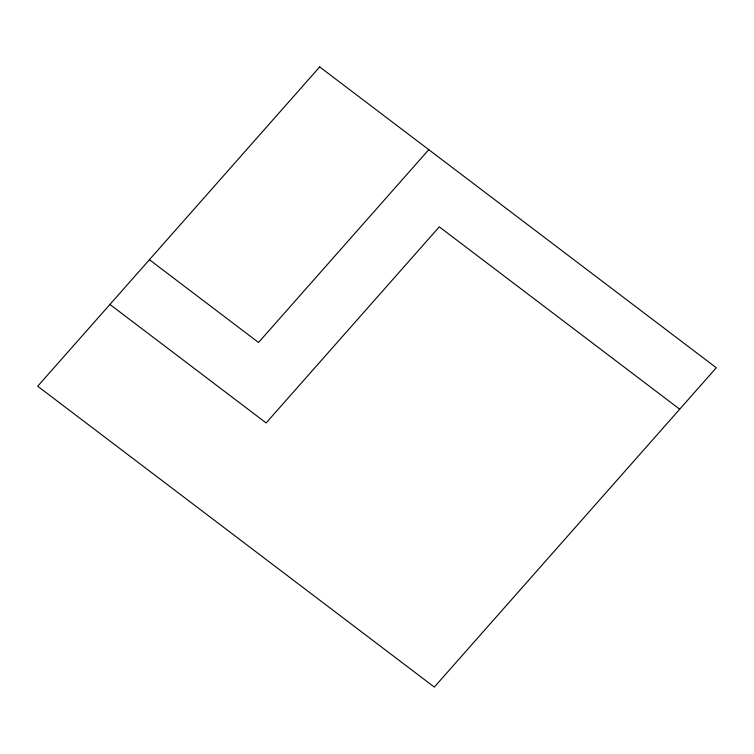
<?xml version="1.0" encoding="UTF-8"?>
<svg xmlns="http://www.w3.org/2000/svg" width="754" height="754" viewBox="0 0 754 754"><rect width="100%" height="100%" fill="white"/><g stroke="black" fill="none" stroke-linecap="round" stroke-linejoin="round"><path stroke-width="1.13" d="M428.781 149.669L258.528 342.476L149.424 259.715M679.703 409.205L439.29 226.841L266.134 422.937L109.924 304.456M319.677 66.918L37.7 386.237L434.323 687.082L716.3 367.763L319.677 66.918"/></g></svg>
